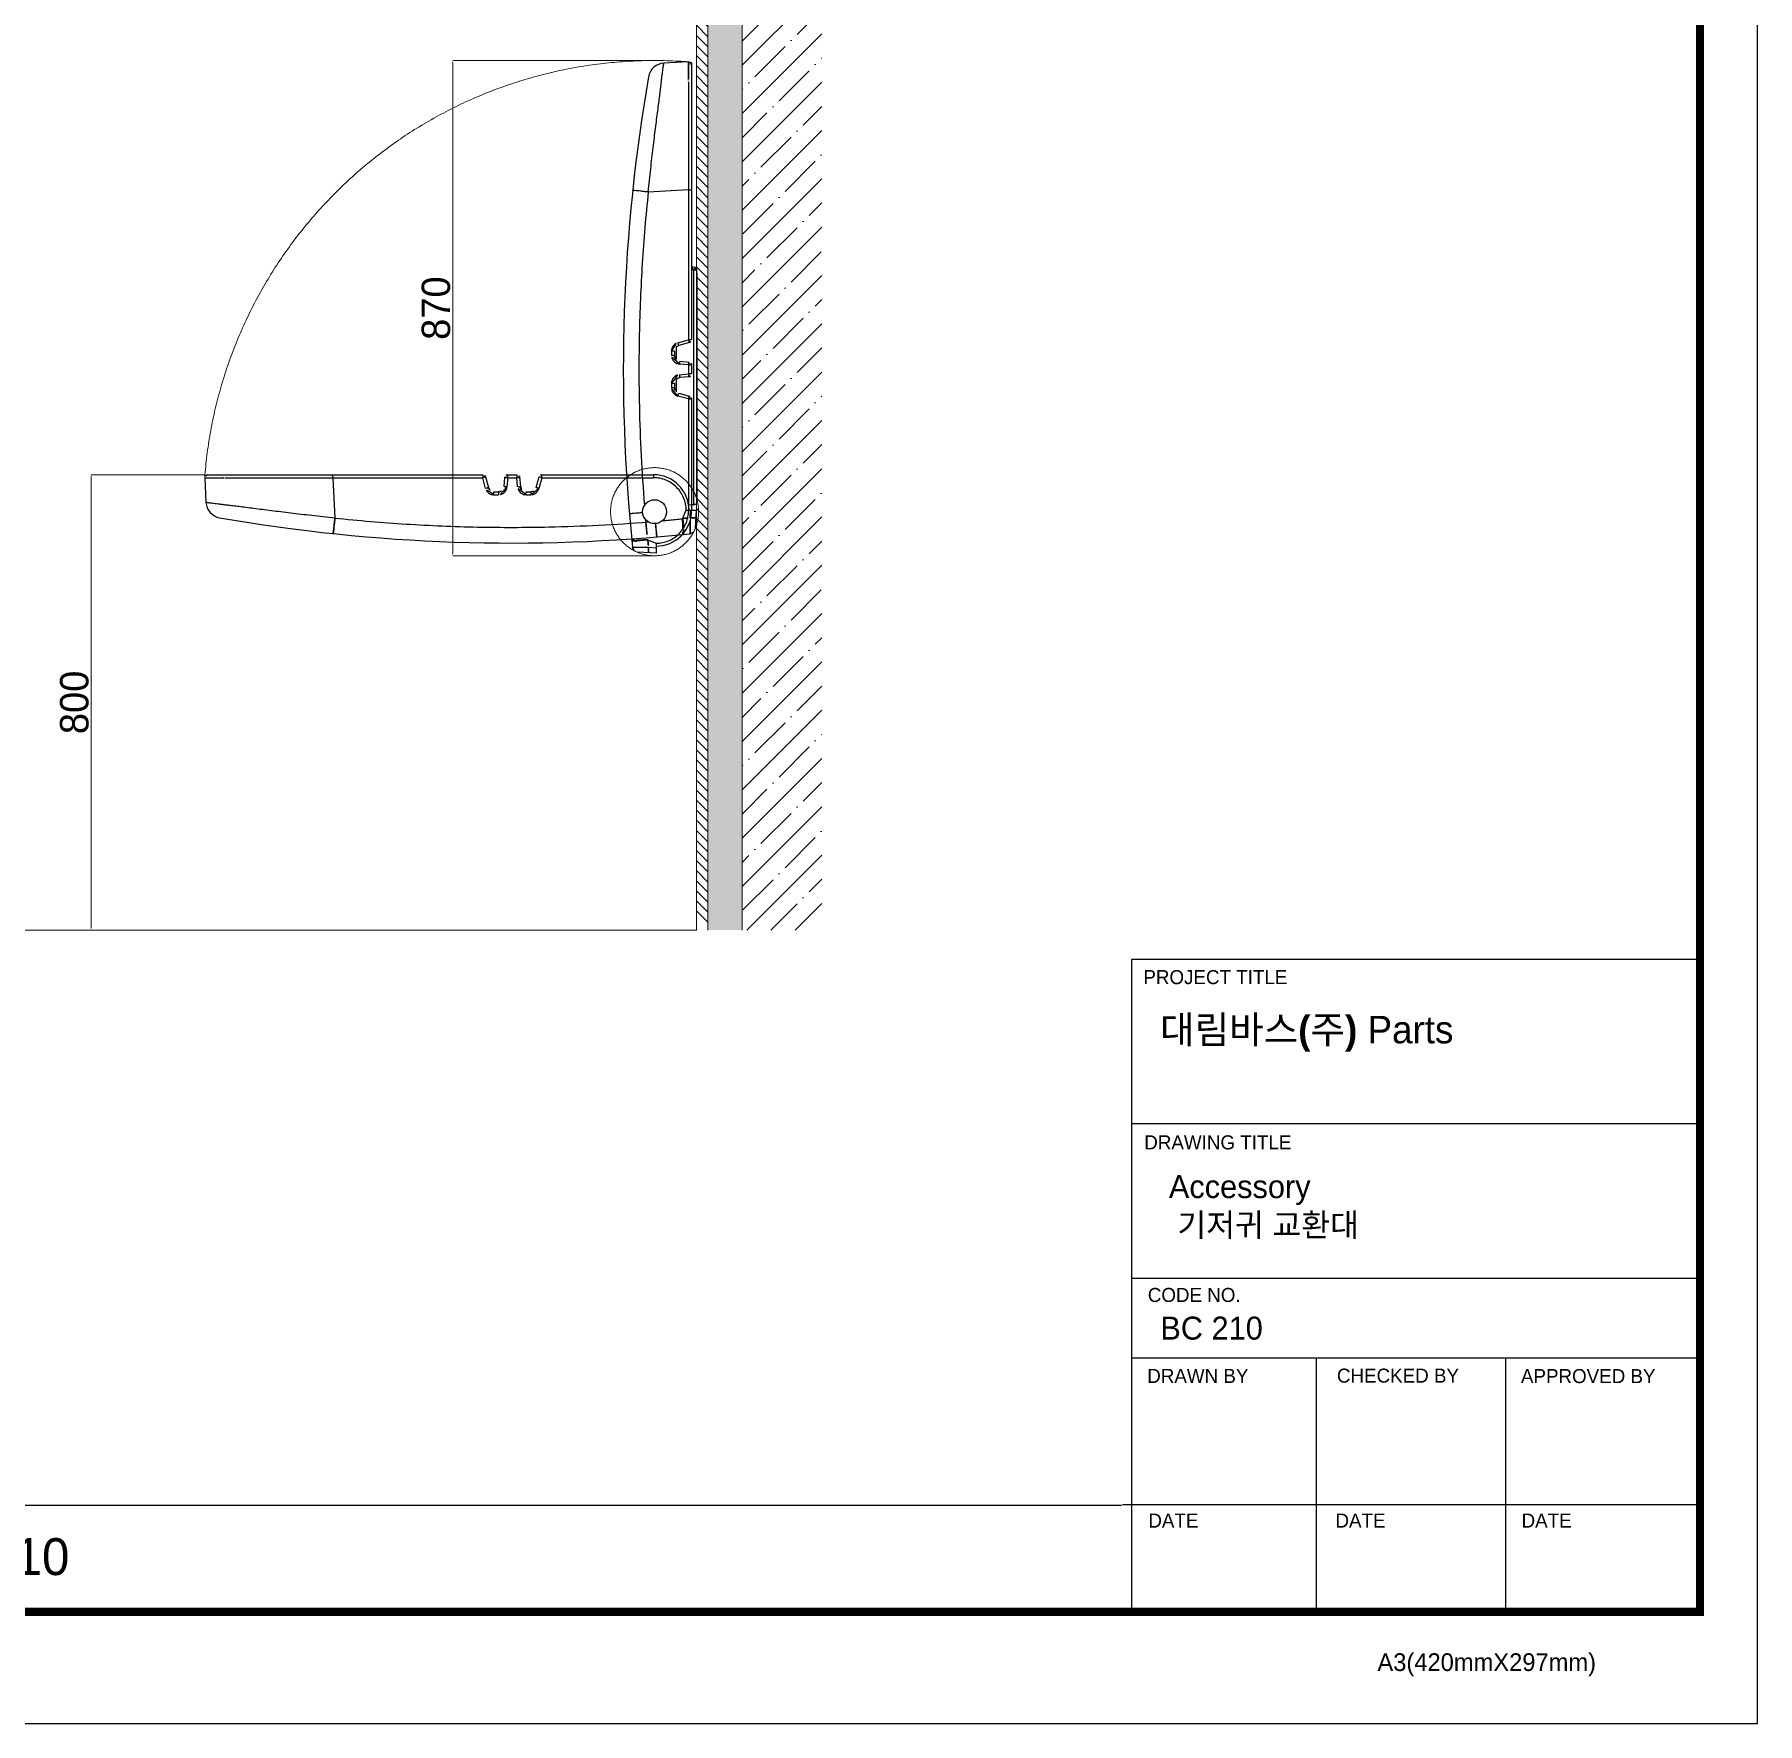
# Model space of a CAD drawing. Extents: x 16296660632 to 16296671741, y -37409619871 to -37409613952.
# Drawn here: x 16296668714 to 16296671741, y -37409618531 to -37409615564 of the extents above; entities that cross this region are included whole.
import ezdxf

# ---------------------------------------------------------------- set-up
doc = ezdxf.new("R2010")
doc.units = 0
doc.header["$LTSCALE"] = 10
doc.header["$MEASUREMENT"] = 0
doc.header["$PDMODE"] = 3
doc.header["$PDSIZE"] = -10
doc.linetypes.add('DASHED', pattern=[0.2, 0.1, -0.1])
doc.linetypes.add('PHANTOM', pattern=[25, 20, -1, 1, -1, 1, -1])
doc.layers.get('0').update_dxf_attribs({"linetype": 'CONTINUOUS'})
doc.layers.get('DEFPOINTS').update_dxf_attribs({"linetype": 'CONTINUOUS'})
doc.layers.add('BRACKET', color=7, linetype='CONTINUOUS')
doc.styles.add('Daelim Dimension', font='')
doc.styles.get('Daelim Dimension').set_extended_font_data('나눔고딕')
doc.dimstyles.new('DEFAULT', dxfattribs={"dimscale": 2, "dimtxt": 2, "dimasz": 2, "dimexe": 0, "dimexo": 2, "dimgap": 1, "dimtad": 1, "dimdec": 1, "dimzin": 9, "dimdsep": 46, "dimtxsty": 'Daelim Dimension', "dimcen": 0.5, "dimclrd": 252, "dimclre": 252, "dimclrt": 3, "dimadec": 1, "dimazin": 0, "dimtfac": 1, "dimtdec": 1, "dimtix": 1, "dimtmove": 0, "dimatfit": 3, "dimfxl": 1, "dimtolj": 1, "dimtzin": 1, "dimlwd": 9, "dimlwe": 9, "dimarcsym": 0})

# ---------------------------------------------------------------- blocks, each defined once
blk = doc.blocks.new('*D12')
at = {"color": 5, "lineweight": 9, "transparency": 16777216}
for p, q in [((16296669799.29673, -37409615609.608147), (16296669448.678011, -37409615609.608147)), ((16296669448.678011, -37409615613.608147), (16296669448.678011, -37409616475.499863)), ((16296669799.29673, -37409616479.499863), (16296669448.678011, -37409616479.499863))]:
    blk.add_line(p, q, dxfattribs=at)
at = {"color": 5, "transparency": 16777216}
for points in [[(16296669448.011339, -37409615613.608147), (16296669449.344669, -37409615613.608147), (16296669448.678011, -37409615609.608147)], [(16296669448.011339, -37409616475.499863), (16296669449.344669, -37409616475.499863), (16296669448.678011, -37409616479.499863)]]:
    blk.add_solid(points, dxfattribs=at)
at = {"layer": 'DEFPOINTS', "color": 0, "transparency": 16777216}
for p in [(16296669803.29673, -37409615609.608147), (16296669448.678011, -37409616479.499863), (16296669803.29673, -37409616479.499863)]:
    blk.add_point(p, dxfattribs=at)
at = {"color": 7, "lineweight": 0, "transparency": 16777216, "insert": (16296669419.46056, -37409616044.554008), "char_height": 50, "attachment_point": 5, "rotation": 90, "style": 'Daelim Dimension'}
blk.add_mtext('\\A1;870', dxfattribs=at)
blk = doc.blocks.new('*D15')
at = {"color": 5, "lineweight": 9, "transparency": 16777216}
for p, q in [((16296669014.02002, -37409616337.13269), (16296668813.431971, -37409616337.13269)), ((16296668813.431971, -37409616341.13269), (16296668813.431971, -37409617133.132713)), ((16296668809.431971, -37409617137.132713), (16296668813.431971, -37409617137.132713))]:
    blk.add_line(p, q, dxfattribs=at)
at = {"color": 5, "transparency": 16777216}
for points in [[(16296668812.765301, -37409616341.13269), (16296668814.098631, -37409616341.13269), (16296668813.431971, -37409616337.13269)], [(16296668812.765301, -37409617133.132713), (16296668814.098631, -37409617133.132713), (16296668813.431971, -37409617137.132713)]]:
    blk.add_solid(points, dxfattribs=at)
at = {"layer": 'DEFPOINTS', "color": 0, "transparency": 16777216}
for p in [(16296669018.02002, -37409616337.13269), (16296668813.431971, -37409617137.132713), (16296668813.431971, -37409617137.132713)]:
    blk.add_point(p, dxfattribs=at)
at = {"color": 7, "lineweight": 0, "transparency": 16777216, "insert": (16296668784.21452, -37409616737.132698), "char_height": 50, "attachment_point": 5, "rotation": 90, "style": 'Daelim Dimension'}
blk.add_mtext('\\A1;800', dxfattribs=at)

msp = doc.modelspace()

# ---------------------------------------------------------------- hatches: boundary and pattern name
at = {"layer": 'BRACKET', "lineweight": 15}
h = msp.add_hatch(dxfattribs=at)
h.set_pattern_fill('ANSI31', color=251, scale=100, angle=-90, style=0)
h.set_pattern_definition([(315, (16296671728.791, -37409585756.464), (8.838835, 8.838835), [])])
h.paths.add_polyline_path([(16296669897.083509, -37409616649.341362), (16296669897.083509, -37409615449.341362), (16296669877.083509, -37409615449.341362), (16296669877.083509, -37409616649.341362)])
h.paths.add_polyline_path([(16296669897.083509, -37409617137.132713), (16296669897.083509, -37409616649.341362), (16296669877.083509, -37409616649.341362), (16296669877.083509, -37409617137.132713)])
h.paths.add_polyline_path([(16296669897.083509, -37409615068.938713), (16296669877.083509, -37409615068.938713), (16296669877.083509, -37409615449.341362), (16296669897.083509, -37409615449.341362)])
h = msp.add_hatch(dxfattribs=at)
h.set_pattern_fill('DOTS', color=251, scale=100, angle=-135, style=0)
h.set_pattern_definition([(225, (16296701555.271, -37409619148.875), (2.2097087, -6.6291261), [0, -6.25])])
h.paths.add_polyline_path([(16296669957.083509, -37409615068.938713), (16296669897.083509, -37409615068.938713), (16296669897.083509, -37409617137.132713), (16296669957.083509, -37409617137.132713)])
h = msp.add_hatch(dxfattribs=at)
h.set_pattern_fill('ANSI35', color=251, scale=240, angle=-180, style=0)
h.set_pattern_definition([(225, (16296701555.27, -37409619148.875), (42.42641, -42.42641), []), (225, (16296701512.845, -37409619148.875), (42.42641, -42.42641), [75, -15, 0, -15])])
h.paths.add_polyline_path([(16296670097.083509, -37409615068.938713), (16296669957.083509, -37409615068.938713), (16296669957.083509, -37409617137.132713), (16296670097.083509, -37409617137.132713)])

# ---------------------------------------------------------------- linework, layer by layer
at = {"color": 7, "linetype": 'Continuous'}
for p, q in [((16296669863.035049, -37409615611.862846), (16296669819.71217, -37409615614.133301)), ((16296669868.29673, -37409615616.856003), (16296669868.29673, -37409616100.257591)), ((16296669871.82675, -37409615972.755592), (16296669868.29673, -37409615972.817207)), ((16296669877.083509, -37409615977.851593), (16296669877.083509, -37409615982.474983)), ((16296669877.10284, -37409615982.679428), (16296669877.102859, -37409615982.679527)), ((16296669877.200199, -37409615983.671242), (16296669877.200199, -37409616384.834763)), ((16296669864.59082, -37409616105.087219), (16296669845.70858, -37409616110.146713)), ((16296669838.29673, -37409616119.805969), (16296669838.29673, -37409616127.844727)), ((16296669847.425171, -37409616137.806679), (16296669863.73251, -37409616139.233383)), ((16296669863.73251, -37409616165.032021), (16296669847.425171, -37409616166.458717)), ((16296669868.29673, -37409616144.214363), (16296669868.29673, -37409616160.051048)), ((16296669838.29673, -37409616176.420677), (16296669838.29673, -37409616184.459427)), ((16296669845.708561, -37409616194.118698), (16296669864.59082, -37409616199.178177)), ((16296669868.29673, -37409616204.007812), (16296669868.29673, -37409616400.139076)), ((16296669013.026871, -37409616342.394386), (16296669015.297331, -37409616385.717262)), ((16296669018.02002, -37409616337.132713), (16296669501.421619, -37409616337.132713)), ((16296669506.251249, -37409616340.838608), (16296669511.31073, -37409616359.720848)), ((16296669538.970699, -37409616358.004257), (16296669540.397409, -37409616341.696922)), ((16296669545.37838, -37409616337.132713), (16296669561.215071, -37409616337.132713)), ((16296669566.196039, -37409616341.696922), (16296669567.622749, -37409616358.004257)), ((16296669595.282721, -37409616359.720879), (16296669600.342211, -37409616340.838608)), ((16296669605.171841, -37409616337.132713), (16296669801.30311, -37409616337.132713)), ((16296669520.969999, -37409616367.132713), (16296669529.008751, -37409616367.132713)), ((16296669577.5847, -37409616367.132713), (16296669585.623461, -37409616367.132713)), ((16296669858.714491, -37409616399.632713), (16296669876.30311, -37409616399.632713)), ((16296669871.107559, -37409616390.067223), (16296669863.1166, -37409616390.486008)), ((16296669872.463779, -37409616389.825912), (16296669868.29673, -37409616390.044296)), ((16296669876.30311, -37409616399.632713), (16296669874.62944, -37409616431.56813)), ((16296669805.79673, -37409616457.550461), (16296669805.79673, -37409616475.139076)), ((16296669805.79673, -37409616475.139076), (16296669773.8613, -37409616473.465424))]:
    msp.add_line(p, q, dxfattribs=at)
at = {"color": 9, "linetype": 'Continuous'}
for p, q in [((16296669863.035049, -37409615836.842484), (16296669792.16205, -37409615840.556381)), ((16296669863.035049, -37409615836.842484), (16296669863.035049, -37409616100.257591)), ((16296669863.035049, -37409615836.842484), (16296669868.29673, -37409615836.842484)), ((16296669869.33185, -37409615975.347198), (16296669868.29673, -37409615975.365257)), ((16296669871.82679, -37409615972.755592), (16296669871.82675, -37409615972.755592)), ((16296669871.83329, -37409615977.851593), (16296669871.83329, -37409616389.858963)), ((16296669877.083509, -37409615977.851593), (16296669871.83329, -37409615977.851593)), ((16296669877.054331, -37409615977.851593), (16296669877.054331, -37409615982.218002)), ((16296669844.15276, -37409616105.317093), (16296669863.035049, -37409616100.257591)), ((16296669868.29673, -37409616100.257591), (16296669863.035049, -37409616100.257591)), ((16296669833.035049, -37409616119.805969), (16296669833.035049, -37409616127.863907)), ((16296669833.035049, -37409616119.805969), (16296669838.29673, -37409616119.805969)), ((16296669838.29673, -37409616127.844727), (16296669833.035049, -37409616127.844727)), ((16296669841.23329, -37409616112.732536), (16296669841.23329, -37409616134.905602)), ((16296669841.23329, -37409616169.349281), (16296669841.23329, -37409616191.519669)), ((16296669863.035049, -37409616144.214363), (16296669846.72613, -37409616142.787514)), ((16296669846.72648, -37409616161.477859), (16296669863.035049, -37409616160.051048)), ((16296669863.035049, -37409616144.214363), (16296669863.035049, -37409616160.051048)), ((16296669863.035049, -37409616144.214363), (16296669868.29673, -37409616144.214363)), ((16296669868.29673, -37409616160.051048), (16296669863.035049, -37409616160.051048)), ((16296669833.035049, -37409616176.400398), (16296669833.035049, -37409616184.459427)), ((16296669833.035049, -37409616176.420677), (16296669838.29673, -37409616176.420677)), ((16296669838.29673, -37409616184.459427), (16296669833.035049, -37409616184.459427)), ((16296669863.035049, -37409616204.007812), (16296669844.15276, -37409616198.948318)), ((16296669863.035049, -37409616204.007812), (16296669863.035049, -37409616400.18161)), ((16296669863.035049, -37409616204.007812), (16296669868.29673, -37409616204.007812)), ((16296669238.00651, -37409616342.394386), (16296669238.00651, -37409616337.132713)), ((16296669238.00651, -37409616342.394386), (16296669501.421619, -37409616342.394386)), ((16296669238.00651, -37409616342.394386), (16296669241.720409, -37409616413.26738)), ((16296669501.421619, -37409616337.132713), (16296669501.421619, -37409616342.394386)), ((16296669506.48111, -37409616361.276657), (16296669501.421619, -37409616342.394386)), ((16296669545.37838, -37409616342.394386), (16296669543.95154, -37409616358.7033)), ((16296669545.37838, -37409616342.394386), (16296669545.37838, -37409616337.132713)), ((16296669545.37838, -37409616342.394386), (16296669561.215071, -37409616342.394386)), ((16296669561.215071, -37409616337.132713), (16296669561.215071, -37409616342.394386)), ((16296669562.64189, -37409616358.70295), (16296669561.215071, -37409616342.394386)), ((16296669605.171841, -37409616342.394386), (16296669600.112341, -37409616361.276657)), ((16296669605.171841, -37409616342.394386), (16296669605.171841, -37409616337.132713)), ((16296669605.171841, -37409616342.394386), (16296669801.34564, -37409616342.394386)), ((16296669801.30311, -37409616337.132713), (16296669801.30311, -37409616342.394386)), ((16296669520.969999, -37409616372.394386), (16296669520.969999, -37409616367.132713)), ((16296669520.969999, -37409616372.394386), (16296669529.027941, -37409616372.394386)), ((16296669529.008751, -37409616367.132713), (16296669529.008751, -37409616372.394386)), ((16296669577.564421, -37409616372.394386), (16296669585.623461, -37409616372.394386)), ((16296669577.5847, -37409616372.394386), (16296669577.5847, -37409616367.132713)), ((16296669585.623461, -37409616367.132713), (16296669585.623461, -37409616372.394386)), ((16296669852.46034, -37409616414.548477), (16296669858.761959, -37409616399.53212)), ((16296669858.777439, -37409616399.425903), (16296669858.761959, -37409616399.53212)), ((16296669868.29673, -37409616400.139076), (16296669863.035049, -37409616400.139076)), ((16296669865.823891, -37409616412.774437), (16296669866.512621, -37409616399.632713)), ((16296669790.880951, -37409616451.296318), (16296669805.89731, -37409616457.597939)), ((16296669792.654989, -37409616464.659866), (16296669805.79673, -37409616465.348587)), ((16296669806.003531, -37409616457.613419), (16296669805.89731, -37409616457.597939))]:
    msp.add_line(p, q, dxfattribs=at)
at = {"linetype": 'PHANTOM', "lineweight": 0, "ltscale": 20}
msp.add_line((16296669877.083509, -37409617137.132713), (16296666226.800501, -37409617137.132713), dxfattribs=at)
at = {"color": 5, "ltscale": 40}
for p, q in [((16296671639.487379, -37409617188.560547), (16296670640.673639, -37409617188.560547)), ((16296671639.487379, -37409617477.261383), (16296670640.673639, -37409617477.261383)), ((16296671639.487379, -37409617477.261383), (16296670640.673639, -37409617477.261383)), ((16296671639.487379, -37409617748.842377), (16296670640.673639, -37409617748.842377)), ((16296671639.487379, -37409617748.842377), (16296670640.673639, -37409617748.842377)), ((16296671639.487379, -37409617888.912643), (16296670640.673639, -37409617888.912643)), ((16296671639.487379, -37409617888.912643), (16296670640.673639, -37409617888.912643)), ((16296670965.097031, -37409617888.912643), (16296670965.097031, -37409618334.803711)), ((16296671298.04944, -37409617888.912643), (16296671298.04944, -37409618334.803711)), ((16296671639.487379, -37409618146.486816), (16296670624.88599, -37409618146.486816)), ((16296671639.487379, -37409618146.486816), (16296670648.4554, -37409618146.486816)), ((16296671639.487379, -37409618334.803711), (16296670783.501369, -37409618334.803711))]:
    msp.add_line(p, q, dxfattribs=at)
at = {"color": 5, "ltscale": 0.5}
msp.add_line((16296670640.673639, -37409617188.560547), (16296670640.673639, -37409618340.845367), dxfattribs=at)
at = {"color": 5}
msp.add_line((16296665591.48624, -37409618147.201172), (16296670623.68416, -37409618147.201172), dxfattribs=at)
at = {"ltscale": 0.5}
msp.add_lwpolyline([(16296665490.99161, -37409618530.883301), (16296671740.59161, -37409618530.883301), (16296671740.59161, -37409613951.683296), (16296665490.99161, -37409613951.683296)], close=True, dxfattribs=at)
at = {"color": 5, "linetype": 'ByBlock', "lineweight": 200, "const_width": 14.4}
msp.add_lwpolyline([(16296665591.48624, -37409618334.805946), (16296671639.48624, -37409618334.805946), (16296671639.48624, -37409614058.005951), (16296665591.48624, -37409614058.005951)], close=True, dxfattribs=at)
at = {"linetype": 'DASHED', "lineweight": 0, "ltscale": 20}
msp.add_circle((16296669803.29673, -37409616402.132713), 77.367162, dxfattribs=at)
at = {"color": 7, "linetype": 'Continuous'}
msp.add_circle((16296669803.29673, -37409616402.132713), 21, dxfattribs=at)
msp.add_circle((16296669803.29673, -37409616402.132713), 21, dxfattribs=at)
at = {"linetype": 'DASHED', "lineweight": 0, "ltscale": 20}
msp.add_arc((16296669803.29673, -37409616402.132713), 792.524546, 85.584422438, 175.677031093, dxfattribs=at)
at = {"color": 7, "linetype": 'Continuous'}
for centre, radius, start, end in [((16296669821.22991, -37409615643.093559), 29, 92.999996051, 170.13464245), ((16296669863.29673, -37409615616.856003), 5, 0, 92.999996051), ((16296672748.29673, -37409616152.132713), 3000, 170.13464245, 185.980325217), ((16296669872.100201, -37409615983.671242), 5.1, 0, 11.212609044), ((16296669863.29673, -37409616100.257591), 5, 285.000010363, 0), ((16296669848.29673, -37409616119.805969), 10, 104.999693685, 180), ((16296669848.29673, -37409616127.844727), 10, 179.999562868, 264.999959616), ((16296669848.29673, -37409616176.420677), 10, 95.000040384, 180), ((16296669863.29673, -37409616144.214363), 5, 0, 84.999959616), ((16296669863.29673, -37409616160.051048), 5, 275.000040384, 0), ((16296669848.29673, -37409616184.459427), 10, 180, 255.000095196), ((16296669863.29673, -37409616204.007812), 5, 0, 74.999989637), ((16296669018.02002, -37409616342.132713), 5, 90, 183.000099465), ((16296669501.421619, -37409616342.132713), 5, 15.000038648, 90), ((16296669545.37838, -37409616342.132713), 5, 90, 174.999860273), ((16296669561.215071, -37409616342.132713), 5, 5.000139727, 90), ((16296669605.171841, -37409616342.132713), 5, 90, 164.999961352), ((16296669801.30311, -37409616399.632713), 62.5, 0, 90), ((16296669520.969999, -37409616357.132713), 10, 194.999588126, 270), ((16296669529.00876, -37409616357.132713), 10, 269.999453585, 354.999860273), ((16296669577.5847, -37409616357.132713), 10, 185.000139727, 269.999890717), ((16296669585.623461, -37409616357.132713), 10, 270, 344.999989637), ((16296669044.25758, -37409616384.199516), 29, 183.000099465, 260.134553507), ((16296669805.79673, -37409616400.139076), 62.5, 270, 0), ((16296669870.85112, -37409616385.173927), 4.9, 272.999996051, 0), ((16296669872.202209, -37409616384.834763), 4.998, 272.999996051, 0), ((16296669553.29673, -37409613457.132713), 3000, 260.134553507, 275.980313831), ((16296669864.838961, -37409616431.055031), 9.803922, 275.980313831, 356.999900535), ((16296669773.262951, -37409616450.920326), 10, 185.735125019, 187.039349399), ((16296669774.374399, -37409616463.674927), 9.803922, 185.980325217, 267.000003949), ((16296669852.08436, -37409616432.166473), 10, 275.735125019, 277.03913248)]:
    msp.add_arc(centre, radius, start, end, dxfattribs=at)
at = {"color": 9, "linetype": 'Continuous'}
for points, start_tangent, end_tangent in [([(16296669792.16201, -37409615840.556793), (16296669794.293119, -37409615819.867722), (16296669796.444559, -37409615800.046638), (16296669798.60148, -37409615781.048424), (16296669800.745399, -37409615762.867363), (16296669802.858, -37409615745.497833), (16296669804.919821, -37409615728.943657), (16296669806.914391, -37409615713.185623), (16296669808.825451, -37409615698.209389), (16296669810.628189, -37409615684.061836), (16296669812.196011, -37409615671.644073), (16296669813.493839, -37409615661.188026), (16296669814.579559, -37409615652.296013), (16296669815.49061, -37409615644.706833), (16296669816.266159, -37409615638.20166), (16296669816.936069, -37409615632.63179), (16296669817.51841, -37409615627.887169), (16296669818.034611, -37409615623.875961), (16296669818.496901, -37409615620.532547), (16296669818.902969, -37409615617.854973), (16296669819.251631, -37409615615.851967), (16296669819.52944, -37409615614.580879), (16296669819.712139, -37409615614.13295)], (0.0996242856, 0.9950251262), (0.9993585621, 0.0358115126)), ([(16296669863.035049, -37409615611.862823), (16296669863.01322, -37409615612.311462), (16296669862.99296, -37409615613.580917), (16296669862.97481, -37409615615.583214), (16296669862.959249, -37409615618.262909), (16296669862.946501, -37409615621.616447), (16296669862.93688, -37409615625.667671), (16296669862.93055, -37409615630.468948), (16296669862.927469, -37409615636.106163), (16296669862.927629, -37409615642.676758), (16296669862.928379, -37409615645.10173)], (-0.998802285, -0.0489284731), (0.0003593708, -0.9999999354)), ([(16296669862.928379, -37409615645.10173), (16296669862.92942, -37409615647.647858)], (0.0003593708, -0.9999999354), (0.000451967, -0.9999998979)), ([(16296669862.92942, -37409615647.647858), (16296669862.93075, -37409615650.337669), (16296669862.93652, -37409615659.29509), (16296669862.94463, -37409615669.828484), (16296669862.95451, -37409615682.098), (16296669862.965269, -37409615695.859467), (16296669862.976061, -37409615710.716263), (16296669862.986309, -37409615726.278412), (16296669862.99592, -37409615742.592247), (16296669863.00493, -37409615759.746773), (16296669863.013269, -37409615777.639221), (16296669863.021, -37409615796.331223), (16296669863.02824, -37409615816.00013), (16296669863.035049, -37409615836.842484)], (0.000451967, -0.9999998979), (0.0003080036, -0.9999999526)), ([(16296669792.16201, -37409615840.556793), (16296669785.00951, -37409615839.795357), (16296669778.60998, -37409615839.104317), (16296669773.02565, -37409615838.490646), (16296669768.628401, -37409615837.994507), (16296669765.817671, -37409615837.660088), (16296669764.839741, -37409615837.515533)], (-0.9944556052, 0.1051572595), (0.069175697, 0.9976044922)), ([(16296669792.16205, -37409615840.556381), (16296669781.63518, -37409615965.683189), (16296669776.40522, -37409616091.140602), (16296669776.48107, -37409616216.706932)], (-0.1048735852, -0.994485561), (0.0217351687, -0.9997637633)), ([(16296669869.33148, -37409615975.347214), (16296669869.32543, -37409615974.850082), (16296669869.324739, -37409615974.372047), (16296669869.329439, -37409615973.931442), (16296669869.33934, -37409615973.545181), (16296669869.354071, -37409615973.228088), (16296669869.37307, -37409615972.992332), (16296669869.395599, -37409615972.846977), (16296669869.420799, -37409615972.797577)], (-0.0173117079, 0.9998501412), (0.9998476952, 0.0174524064)), ([(16296669871.83342, -37409615977.851593), (16296669871.58675, -37409615976.940193), (16296669871.331779, -37409615976.514961), (16296669871.008739, -37409615976.131844), (16296669870.63241, -37409615975.807167), (16296669870.217581, -37409615975.557266), (16296669869.33185, -37409615975.347153)], (-0.0451888469, 0.9989784623), (-0.9998501656, -0.0173102969)), ([(16296669871.82675, -37409615972.755592), (16296669871.93475, -37409615972.755013)], (0.9998482268, 0.0174219211), (0.9999781659, -0.0066081634)), ([(16296669871.83329, -37409615977.851593), (16296669873.158779, -37409615977.650459), (16296669874.31217, -37409615977.124046), (16296669875.133261, -37409615976.343407), (16296669875.506941, -37409615975.416763), (16296669875.38056, -37409615974.473808), (16296669874.77504, -37409615973.648804)], (0.9989975351, 0.0447652189), (-0.7463090107, 0.6655996248)), ([(16296669871.93475, -37409615972.755013), (16296669872.26453, -37409615972.769203), (16296669872.517879, -37409615972.796303)], (0.9999781659, -0.0066081634), (0.991103861, -0.1330907085)), ([(16296669872.517879, -37409615972.796303), (16296669872.628851, -37409615972.812508)], (0.991103861, -0.1330907084), (0.9877687198, -0.1559261243)), ([(16296669872.628851, -37409615972.812508), (16296669872.74066, -37409615972.831467), (16296669873.02854, -37409615972.892288)], (0.9877687197, -0.1559261246), (0.9721691605, -0.2342800106)), ([(16296669873.02854, -37409615972.892288), (16296669873.225241, -37409615972.943657), (16296669873.667139, -37409615973.088127), (16296669874.067699, -37409615973.255638), (16296669874.435499, -37409615973.44323), (16296669874.77582, -37409615973.649223)], (0.9721691605, -0.2342800107), (0.8366318024, -0.5477656681)), ([(16296669874.77504, -37409615973.648804), (16296669875.88014, -37409615974.626587), (16296669876.57975, -37409615975.721642), (16296669876.947201, -37409615976.820282), (16296669877.054331, -37409615977.851593)], (0.8384890572, -0.5449184351), (0, -1)), ([(16296669877.08292, -37409615982.4758), (16296669877.07732, -37409615982.421013), (16296669877.067591, -37409615982.331161), (16296669877.054331, -37409615982.218002)], (-0.9935399523, -0.1134828761), (-0.1212956963, 0.9926164184)), ([(16296669833.035049, -37409616119.805969), (16296669833.61376, -37409616115.681297), (16296669835.120319, -37409616112.177261), (16296669837.37199, -37409616109.256577), (16296669840.356461, -37409616106.920677), (16296669844.15276, -37409616105.317093)], (-0.0005051602, 0.9999998724), (0.9659173452, 0.2588506951)), ([(16296669845.70854, -37409616110.146713), (16296669845.51786, -37409616109.807259), (16296669845.166439, -37409616108.80806), (16296669844.68659, -37409616107.23436), (16296669844.152769, -37409616105.317093)], (-0.9659258263, -0.2588190451), (-0.2581574328, 0.966102862)), ([(16296669863.035049, -37409616100.257591), (16296669863.56638, -37409616102.166298), (16296669864.039181, -37409616103.719063), (16296669864.39892, -37409616104.744743), (16296669864.59082, -37409616105.087219)], (0.2581574328, -0.966102862), (0.9659258263, 0.2588190451)), ([(16296669846.72613, -37409616142.787514), (16296669842.40637, -37409616141.749321), (16296669838.593969, -37409616139.50045), (16296669835.606371, -37409616136.240517), (16296669833.695431, -37409616132.244537), (16296669833.035049, -37409616127.863907)], (-0.9955512165, 0.0942219476), (-0.0076772601, 0.9999705294)), ([(16296669846.727711, -37409616142.787651), (16296669846.911831, -37409616140.900848), (16296669847.10519, -37409616139.311996), (16296669847.287359, -37409616138.201797), (16296669847.425171, -37409616137.806679)], (0.0869188246, 0.9962153974), (0.996192692, -0.0871786691)), ([(16296669833.035049, -37409616176.400398), (16296669833.69558, -37409616172.020447), (16296669835.606859, -37409616168.024391), (16296669838.594641, -37409616164.764664), (16296669842.406879, -37409616162.516037), (16296669846.72648, -37409616161.477859)], (0.0076878336, 0.9999704482), (0.9955484953, 0.0942506949)), ([(16296669847.425171, -37409616166.458717), (16296669847.294201, -37409616166.095589), (16296669847.120331, -37409616165.061493), (16296669846.9205, -37409616163.443909), (16296669846.727711, -37409616161.477753)], (-0.9961926114, -0.0871795904), (-0.0869188246, 0.9962153974)), ([(16296669863.035049, -37409616160.051048), (16296669863.221279, -37409616161.957199), (16296669863.418989, -37409616163.573174), (16296669863.598101, -37409616164.652924), (16296669863.73251, -37409616165.032021)], (0.0869188246, -0.9962153974), (0.9961926011, 0.0871797078)), ([(16296669863.46146, -37409616140.398521), (16296669863.317699, -37409616141.470787), (16296669863.17219, -37409616142.77121), (16296669863.035049, -37409616144.214363)], (-0.1482089615, -0.9889560676), (-0.0869188246, -0.9962153974)), ([(16296669863.73251, -37409616139.233383), (16296669863.660339, -37409616139.364113), (16296669863.568319, -37409616139.759689), (16296669863.46146, -37409616140.398521)], (-0.9961930578, 0.0871744891), (-0.1482089615, -0.9889560676)), ([(16296669844.15276, -37409616198.948318), (16296669842.11253, -37409616198.240593), (16296669840.173401, -37409616197.234169), (16296669838.389721, -37409616195.94651), (16296669836.81703, -37409616194.417107), (16296669835.496189, -37409616192.691353), (16296669834.432489, -37409616190.781197), (16296669833.65188, -37409616188.716522), (16296669833.186411, -37409616186.585281), (16296669833.035049, -37409616184.459427)], (-0.9659217093, 0.2588344094), (0.0004925327, 0.9999998787)), ([(16296669844.15276, -37409616198.948318), (16296669844.66396, -37409616197.109039), (16296669845.13224, -37409616195.563492), (16296669845.50539, -37409616194.489281), (16296669845.70854, -37409616194.11869)], (0.2581574328, 0.966102862), (0.965926354, -0.2588170755)), ([(16296669864.59082, -37409616199.178177), (16296669864.39888, -37409616199.520782), (16296669864.039129, -37409616200.546494), (16296669863.56637, -37409616202.099152), (16296669863.035049, -37409616204.007812)], (-0.965926354, 0.2588170755), (-0.2581574328, -0.966102862)), ([(16296669776.48107, -37409616216.706932), (16296669779.661631, -37409616303.968071), (16296669785.40786, -37409616391.133217)], (0.0217305575, -0.9997638636), (0.0804238808, -0.9967607533)), ([(16296669013.02684, -37409616342.394386), (16296669013.475491, -37409616342.416206), (16296669014.744949, -37409616342.43647), (16296669016.747231, -37409616342.45462), (16296669019.426929, -37409616342.470177), (16296669022.78047, -37409616342.482933), (16296669026.831699, -37409616342.492554), (16296669031.632971, -37409616342.498878), (16296669037.270189, -37409616342.501961), (16296669043.84079, -37409616342.501801), (16296669046.265751, -37409616342.501053)], (0.0489284731, -0.998802285), (0.9999999354, 0.0003593708)), ([(16296669046.265751, -37409616342.501053), (16296669048.81189, -37409616342.500023)], (0.9999999354, 0.0003593708), (0.9999998979, 0.000451967)), ([(16296669048.81189, -37409616342.500023), (16296669051.501699, -37409616342.49868), (16296669060.45912, -37409616342.492912), (16296669070.9925, -37409616342.484802), (16296669083.26203, -37409616342.474922), (16296669097.023491, -37409616342.464157), (16296669111.88028, -37409616342.453369), (16296669127.44244, -37409616342.443123), (16296669143.756269, -37409616342.43351), (16296669160.910801, -37409616342.424507), (16296669178.803249, -37409616342.416168), (16296669197.495251, -37409616342.408417), (16296669217.16415, -37409616342.401192), (16296669238.00651, -37409616342.394386)], (0.9999998979, 0.000451967), (0.9999999526, 0.0003080036)), ([(16296669501.421619, -37409616342.394386), (16296669503.33032, -37409616341.863037), (16296669504.88308, -37409616341.390251), (16296669505.90876, -37409616341.03051), (16296669506.251249, -37409616340.838608)], (0.966102862, 0.2581574328), (-0.2588190451, 0.9659258263)), ([(16296669540.397409, -37409616341.696922), (16296669540.528139, -37409616341.769089), (16296669540.923719, -37409616341.861107), (16296669541.56255, -37409616341.967972)], (-0.0871744891, -0.9961930578), (0.9889560676, -0.1482089615)), ([(16296669541.56255, -37409616341.967972), (16296669542.634809, -37409616342.111732), (16296669543.93523, -37409616342.257248), (16296669545.37838, -37409616342.394386)], (0.9889560676, -0.1482089615), (0.9962153974, -0.0869188246)), ([(16296669561.215071, -37409616342.394386), (16296669563.121229, -37409616342.208153), (16296669564.73719, -37409616342.010437), (16296669565.81694, -37409616341.831337), (16296669566.196039, -37409616341.696922)], (0.9962153974, 0.0869188246), (-0.0871797078, 0.9961926011)), ([(16296669600.342211, -37409616340.838608), (16296669600.684811, -37409616341.030563), (16296669601.71051, -37409616341.390297), (16296669603.26317, -37409616341.86306), (16296669605.171841, -37409616342.394386)], (-0.2588170755, -0.965926354), (0.966102862, -0.2581574328)), ([(16296669858.777439, -37409616399.425903), (16296669857.61606, -37409616388.260719), (16296669854.290609, -37409616377.555), (16296669848.953939, -37409616367.707764), (16296669841.81036, -37409616359.085114), (16296669833.128639, -37409616352.008812), (16296669823.2328, -37409616346.745071), (16296669812.49081, -37409616343.495422), (16296669801.34564, -37409616342.394386)], (-0.0069641375, 0.9999757501), (-0.9999972237, 0.0023563739)), ([(16296669520.969999, -37409616372.394386), (16296669516.845329, -37409616371.815666), (16296669513.34129, -37409616370.309113), (16296669510.420601, -37409616368.057442), (16296669508.084709, -37409616365.072968), (16296669506.48111, -37409616361.276657)], (-0.9999998724, -0.0005051602), (-0.2588506951, 0.9659173452)), ([(16296669511.31074, -37409616359.720886), (16296669510.971279, -37409616359.911568), (16296669509.97209, -37409616360.262993), (16296669508.39839, -37409616360.742844), (16296669506.48111, -37409616361.276657)], (0.2588190451, -0.9659258263), (-0.966102862, -0.2581574328)), ([(16296669543.95154, -37409616358.7033), (16296669542.913349, -37409616363.023064), (16296669540.664471, -37409616366.835457), (16296669537.404539, -37409616369.823067), (16296669533.408569, -37409616371.734001), (16296669529.027941, -37409616372.394386)], (-0.0942219476, -0.9955512165), (-0.9999705294, -0.0076772601)), ([(16296669543.951679, -37409616358.701721), (16296669542.064871, -37409616358.517593), (16296669540.47603, -37409616358.324226), (16296669539.36582, -37409616358.142067), (16296669538.970699, -37409616358.004257)], (-0.9962153974, 0.0869188246), (0.0871786691, 0.996192692)), ([(16296669577.564421, -37409616372.394386), (16296669573.184469, -37409616371.733856), (16296669569.188419, -37409616369.822571), (16296669565.92868, -37409616366.834793), (16296669563.680071, -37409616363.022552), (16296669562.64189, -37409616358.70295)], (-0.9999704482, 0.0076878336), (-0.0942506949, 0.9955484953)), ([(16296669567.622749, -37409616358.004257), (16296669567.259609, -37409616358.135231), (16296669566.22551, -37409616358.309097), (16296669564.607929, -37409616358.508926), (16296669562.641781, -37409616358.701721)], (0.0871795904, -0.9961926114), (-0.9962153974, -0.0869188246)), ([(16296669600.112341, -37409616361.276657), (16296669599.40461, -37409616363.316902), (16296669598.398199, -37409616365.256027), (16296669597.11054, -37409616367.039711), (16296669595.581129, -37409616368.612396), (16296669593.85537, -37409616369.933243), (16296669591.94523, -37409616370.996941), (16296669589.880541, -37409616371.77755), (16296669587.74931, -37409616372.243019), (16296669585.623461, -37409616372.394386)], (-0.2588344094, -0.9659217093), (-0.9999998787, 0.0004925327)), ([(16296669600.112341, -37409616361.276657), (16296669598.273069, -37409616360.765472), (16296669596.72752, -37409616360.297188), (16296669595.653311, -37409616359.924042), (16296669595.282721, -37409616359.720886)], (-0.966102862, 0.2581574328), (0.2588170755, 0.965926354)), ([(16296669241.72081, -37409616413.267418), (16296669221.03175, -37409616411.136307), (16296669201.210661, -37409616408.984879), (16296669182.21244, -37409616406.82795), (16296669164.03138, -37409616404.684029), (16296669146.66186, -37409616402.571426), (16296669130.107691, -37409616400.509613), (16296669114.34964, -37409616398.515038), (16296669099.373409, -37409616396.603981), (16296669085.225861, -37409616394.801239), (16296669072.8081, -37409616393.233421), (16296669062.352051, -37409616391.935593), (16296669053.46003, -37409616390.849869), (16296669045.87085, -37409616389.93882), (16296669039.365681, -37409616389.163277), (16296669033.795811, -37409616388.493347), (16296669029.051189, -37409616387.911034), (16296669025.03998, -37409616387.394821), (16296669021.696569, -37409616386.932533), (16296669019.01899, -37409616386.526466), (16296669017.016001, -37409616386.177803), (16296669015.744909, -37409616385.899986), (16296669015.29698, -37409616385.717293)], (-0.9950251262, 0.0996242856), (-0.0358115126, 0.9993585621)), ([(16296669806.003531, -37409616457.613419), (16296669817.168711, -37409616456.452026), (16296669827.87443, -37409616453.126587), (16296669837.72168, -37409616447.789917), (16296669846.34433, -37409616440.646332), (16296669853.42062, -37409616431.964607), (16296669858.684361, -37409616422.068771), (16296669861.93401, -37409616411.32679), (16296669863.035049, -37409616400.18161)], (0.9999757501, 0.0069641375), (0.0023563739, 0.9999972237)), ([(16296669241.72081, -37409616413.267418), (16296669240.959379, -37409616420.419907), (16296669240.268339, -37409616426.81945), (16296669239.65468, -37409616432.403778), (16296669239.158529, -37409616436.801033), (16296669238.82411, -37409616439.611763), (16296669238.67955, -37409616440.589691)], (-0.1051572595, -0.9944556052), (-0.9976044922, 0.069175697)), ([(16296669241.720409, -37409616413.26738), (16296669366.84721, -37409616423.79425), (16296669492.30463, -37409616429.024223), (16296669617.87096, -37409616428.948357)], (0.994485561, -0.1048735852), (0.9997637633, 0.0217351687)), ([(16296669617.87096, -37409616428.948357), (16296669705.132099, -37409616425.767799), (16296669792.297251, -37409616420.021568)], (0.9997638636, 0.0217305575), (0.9967607533, 0.0804238808)), ([(16296669787.519369, -37409616415.99176), (16296669788.59211, -37409616427.764343), (16296669789.71265, -37409616439.532654), (16296669790.880951, -37409616451.296318)], (0.0888086402, -0.9960487064), (0.1006913488, -0.9949177113)), ([(16296669817.15579, -37409616417.910057), (16296669828.92836, -37409616416.837318), (16296669840.696671, -37409616415.716782), (16296669852.46034, -37409616414.548477)], (0.9960487064, 0.0888086402), (0.9949177113, 0.1006913488)), ([(16296669853.05188, -37409616434.275238), (16296669852.97883, -37409616431.784843), (16296669852.80102, -37409616428.996651), (16296669852.57575, -37409616425.960541), (16296669852.370449, -37409616422.79203), (16296669852.25663, -37409616419.747353), (16296669852.27702, -37409616416.999741), (16296669852.460461, -37409616414.549927)], (-0.008462436, 0.9999641929), (0.1152179744, 0.9933402329)), ([(16296669852.460011, -37409616414.549782), (16296669852.574579, -37409616414.640427), (16296669852.688419, -37409616414.737267), (16296669852.804171, -37409616414.839493)], (0.7682496385, -0.6401503675), (0.7555272451, -0.6551172277)), ([(16296669852.63147, -37409616414.14035), (16296669857.03006, -37409616413.691544), (16296669861.42732, -37409616413.236259), (16296669865.823891, -37409616412.774437)], (0.9949101153, 0.1007663761), (0.994450327, 0.1052071629)), ([(16296669852.631861, -37409616414.140167), (16296669852.68852, -37409616414.37352), (16296669852.74588, -37409616414.606651), (16296669852.804171, -37409616414.839493)], (0.234414548, -0.9721367289), (0.2447398819, -0.9695887738)), ([(16296669853.083611, -37409616442.116386), (16296669853.07128, -37409616441.210457), (16296669853.05954, -37409616438.541328), (16296669853.05188, -37409616434.275238)], (-0.0174910277, 0.9998470203), (0.0005420782, 0.9999998531)), ([(16296669853.051849, -37409616434.275017), (16296669853.64006, -37409616434.246849), (16296669854.22213, -37409616434.193497), (16296669854.79759, -37409616434.115143)], (0.9996566526, 0.0262026142), (0.9876188668, 0.1568724769)), ([(16296669865.86068, -37409616440.805367), (16296669865.860451, -37409616440.803421), (16296669865.859819, -37409616440.796982), (16296669865.85919, -37409616440.786232), (16296669865.85857, -37409616440.771187), (16296669865.85734, -37409616440.728271), (16296669865.856131, -37409616440.668388), (16296669865.85494, -37409616440.591682), (16296669865.853769, -37409616440.498291), (16296669865.852619, -37409616440.388367), (16296669865.8515, -37409616440.262062), (16296669865.84931, -37409616439.960709), (16296669865.84721, -37409616439.594742), (16296669865.84519, -37409616439.164543), (16296669865.843269, -37409616438.670479), (16296669865.841431, -37409616438.113098), (16296669865.839689, -37409616437.493683), (16296669865.838039, -37409616436.814201), (16296669865.836491, -37409616436.078796), (16296669865.833691, -37409616434.45224), (16296669865.83127, -37409616432.617844), (16296669865.82922, -37409616430.580353), (16296669865.827539, -37409616428.374977), (16296669865.826229, -37409616426.033623), (16296669865.82526, -37409616423.553947), (16296669865.82432, -37409616418.284721), (16296669865.82464, -37409616412.774437)], (-0.6384164154, 0.7696911592), (0.0001661432, 0.9999999862)), ([(16296669875.61438, -37409616412.774437), (16296669875.595579, -37409616412.804359), (16296669875.544849, -37409616412.830933), (16296669875.362169, -37409616412.875572), (16296669875.090309, -37409616412.911263), (16296669874.74332, -37409616412.939079), (16296669874.330231, -37409616412.959969), (16296669873.856529, -37409616412.974503), (16296669873.32625, -37409616412.983124), (16296669872.741199, -37409616412.985977), (16296669871.40836, -37409616412.974648), (16296669869.84713, -37409616412.939377), (16296669868.01833, -37409616412.876083), (16296669866.97732, -37409616412.831146), (16296669865.823891, -37409616412.774437)], (-0.0507578328, -0.9987109904), (-0.9986370167, 0.0521929964)), ([(16296669763.31304, -37409616451.919594), (16296669764.218981, -37409616451.907257), (16296669766.8881, -37409616451.895523), (16296669771.1542, -37409616451.887848)], (0.9998470203, 0.0174910277), (0.9999998531, -0.0005420782)), ([(16296669764.62406, -37409616464.696663), (16296669764.626011, -37409616464.696426), (16296669764.63245, -37409616464.695793), (16296669764.6432, -37409616464.695168), (16296669764.658251, -37409616464.694542), (16296669764.70116, -37409616464.693314), (16296669764.76104, -37409616464.692101), (16296669764.837749, -37409616464.69091), (16296669764.931141, -37409616464.689743), (16296669765.041059, -37409616464.688599), (16296669765.16737, -37409616464.687469), (16296669765.468719, -37409616464.68528), (16296669765.83469, -37409616464.683182), (16296669766.264891, -37409616464.681168), (16296669766.758961, -37409616464.679237), (16296669767.31633, -37409616464.677406), (16296669767.935749, -37409616464.675667), (16296669768.615231, -37409616464.674011), (16296669769.35063, -37409616464.672462), (16296669770.97719, -37409616464.669662), (16296669772.8116, -37409616464.667236), (16296669774.849079, -37409616464.665192), (16296669777.054449, -37409616464.663513), (16296669779.395809, -37409616464.662209), (16296669781.87549, -37409616464.66124), (16296669787.144711, -37409616464.660294), (16296669792.654989, -37409616464.660606)], (0.7696911592, 0.6384164154), (0.9999999862, -0.0001661432)), ([(16296669771.1542, -37409616451.887848), (16296669773.6446, -37409616451.814796), (16296669776.432779, -37409616451.636993), (16296669779.468889, -37409616451.41172), (16296669782.6374, -37409616451.206429), (16296669785.682079, -37409616451.092613), (16296669788.429689, -37409616451.112991), (16296669790.87949, -37409616451.29644)], (0.9999641929, 0.008462436), (0.9933402329, -0.1152179744)), ([(16296669771.154409, -37409616451.887817), (16296669771.182581, -37409616452.476044), (16296669771.235929, -37409616453.058113), (16296669771.314289, -37409616453.63356)], (0.0262026142, -0.9996566526), (0.1568724769, -0.9876188668)), ([(16296669790.87965, -37409616451.29599), (16296669790.789009, -37409616451.410561), (16296669790.69216, -37409616451.524391), (16296669790.589951, -37409616451.640137)], (-0.6401503675, -0.7682496385), (-0.6551172277, -0.7555272451)), ([(16296669791.289261, -37409616451.467842), (16296669791.05591, -37409616451.524498), (16296669790.822781, -37409616451.581863), (16296669790.589951, -37409616451.640137)], (-0.9721367289, -0.234414548), (-0.9695887738, -0.2447398819)), ([(16296669791.28908, -37409616451.467453), (16296669791.73789, -37409616455.866043), (16296669792.193171, -37409616460.26329), (16296669792.654989, -37409616464.659866)], (0.1007663761, -0.9949101153), (0.1052071629, -0.994450327)), ([(16296669792.654989, -37409616474.450363), (16296669792.625071, -37409616474.431557), (16296669792.598499, -37409616474.380829), (16296669792.55386, -37409616474.198143), (16296669792.518169, -37409616473.926277), (16296669792.490351, -37409616473.5793), (16296669792.46946, -37409616473.166206), (16296669792.454929, -37409616472.692497), (16296669792.44632, -37409616472.162216), (16296669792.443451, -37409616471.577171), (16296669792.454781, -37409616470.244331), (16296669792.490049, -37409616468.683113), (16296669792.55336, -37409616466.854301), (16296669792.59828, -37409616465.813301), (16296669792.654989, -37409616464.659866)], (-0.9987109904, 0.0507578328), (0.0521929964, 0.9986370167))]:
    msp.add_spline(points, degree=3, dxfattribs=dict(at, start_tangent=start_tangent, end_tangent=end_tangent))
at = {"color": 7, "linetype": 'Continuous'}
for points, start_tangent, end_tangent in [([(16296669874.79464, -37409615973.634132), (16296669874.294661, -37409615973.345589), (16296669872.564461, -37409615972.800217), (16296669871.82687, -37409615972.760178)], (-0.8383580836, 0.5451199167), (-0.9998140713, -0.0192827061)), ([(16296669873.79286, -37409615973.118698), (16296669873.503731, -37409615973.01461)], (-0.930868954, 0.3653532407), (-0.9502179905, 0.311585896)), ([(16296669874.33181, -37409615973.364357), (16296669874.05801, -37409615973.230888)], (-0.8867124402, 0.4623213692), (-0.9104751789, 0.4135637177)), ([(16296669874.794649, -37409615973.634689), (16296669874.368629, -37409615973.383728), (16296669874.33181, -37409615973.364357)], (-0.8376522528, 0.5462039027), (-0.8867124402, 0.4623213692)), ([(16296669877.083509, -37409615977.851593), (16296669876.80965, -37409615976.213898), (16296669876.018021, -37409615974.75486), (16296669874.795019, -37409615973.633507)], (0, 1), (-0.8385495881, 0.5448252824)), ([(16296669877.06086, -37409615982.309753), (16296669877.054331, -37409615982.218002)], (-0.0742878468, 0.9972368404), (-0.0683407755, 0.9976620362)), ([(16296669877.09062, -37409615982.608971), (16296669877.07486, -37409615982.475563), (16296669877.06086, -37409615982.309753)], (-0.1473638732, 0.9890823469), (-0.0742878467, 0.9972368404)), ([(16296669877.102871, -37409615982.678886), (16296669877.08849, -37409615982.582153), (16296669877.083481, -37409615982.481491)], (-0.1945351379, 0.9808955501), (0.0000188573, 0.9999999998)), ([(16296669877.08349, -37409615982.481483), (16296669877.102871, -37409615982.678871)], (0.0003405573, -0.999999942), (0.1942924868, -0.9809436424)), ([(16296669877.102859, -37409615982.679543), (16296669877.09062, -37409615982.608971)], (-0.1966869067, 0.9804663486), (-0.1473638729, 0.9890823469)), ([(16296669782.37488, -37409616403.942596), (16296669776.105961, -37409616404.484016), (16296669770.55858, -37409616404.969902), (16296669765.82575, -37409616405.391991), (16296669762.16923, -37409616405.727341), (16296669759.859079, -37409616405.951691), (16296669759.061911, -37409616406.050377)], (-0.9963375232, -0.0855075422), (0.0963937068, -0.9953432841)), ([(16296669859.968969, -37409616399.632721), (16296669859.58609, -37409616399.571251), (16296669859.19573, -37409616399.502151), (16296669858.801189, -37409616399.42588)], (-0.9878688353, 0.1552905797), (-0.9802512969, 0.1977558971)), ([(16296669805.10663, -37409616423.05455), (16296669805.64805, -37409616429.323471), (16296669806.13393, -37409616434.87085), (16296669806.556009, -37409616439.603683), (16296669806.891371, -37409616443.260201), (16296669807.115721, -37409616445.570351), (16296669807.214411, -37409616446.367523)], (0.0855075422, -0.9963375232), (0.9953432841, 0.0963937068)), ([(16296669852.80006, -37409616414.823097), (16296669853.240641, -37409616418.290512), (16296669853.6835, -37409616422.090073), (16296669854.161921, -37409616426.099678), (16296669854.598841, -37409616430.176727), (16296669854.79929, -37409616434.152237)], (0.2289112531, -0.973447296), (0.0118481698, -0.999929808)), ([(16296669854.56637, -37409616439.81929), (16296669854.50412, -37409616440.27858), (16296669854.401331, -37409616440.829948), (16296669854.2873, -37409616441.245247), (16296669854.162861, -37409616441.551567), (16296669854.01804, -37409616441.772308), (16296669853.83552, -37409616441.926071), (16296669853.637091, -37409616442.025642), (16296669853.28805, -37409616442.093292)], (-0.1183097464, -0.9929767389), (-0.9929324981, -0.1186804709)), ([(16296669854.79929, -37409616434.152237), (16296669854.780109, -37409616435.960564), (16296669854.73732, -37409616437.444733), (16296669854.674561, -37409616438.627007), (16296669854.595551, -37409616439.557678), (16296669854.56637, -37409616439.81929)], (0.0118613112, -0.9999296522), (-0.1183097464, -0.9929767389)), ([(16296669765.61014, -37409616453.402344), (16296669765.15085, -37409616453.340103), (16296669764.59948, -37409616453.237297), (16296669764.184191, -37409616453.123268), (16296669763.877859, -37409616452.99884), (16296669763.65712, -37409616452.854012), (16296669763.503361, -37409616452.671494), (16296669763.40379, -37409616452.473061), (16296669763.33614, -37409616452.124023)], (-0.9929767389, 0.1183097464), (-0.1186804709, 0.9929324981)), ([(16296669771.27718, -37409616453.635269), (16296669769.46888, -37409616453.616089), (16296669767.984711, -37409616453.573303), (16296669766.80242, -37409616453.510536), (16296669765.87175, -37409616453.431519), (16296669765.61014, -37409616453.402344)], (-0.9999296522, -0.0118613112), (-0.9929767389, 0.1183097464)), ([(16296669790.606331, -37409616451.636032), (16296669787.13892, -37409616452.076607), (16296669783.339359, -37409616452.51947), (16296669779.32976, -37409616452.997902), (16296669775.252701, -37409616453.434807), (16296669771.27718, -37409616453.635269)], (-0.973447296, -0.2289112531), (-0.999929808, -0.0118481698)), ([(16296669805.796709, -37409616458.804939), (16296669805.858179, -37409616458.422058), (16296669805.92728, -37409616458.0317), (16296669806.00355, -37409616457.637169)], (0.1552905797, 0.9878688353), (0.1977558971, 0.9802512969))]:
    msp.add_spline(points, degree=3, dxfattribs=dict(at, start_tangent=start_tangent, end_tangent=end_tangent))
at = {"layer": 'BRACKET', "color": 2, "lineweight": 15}
msp.add_line((16296669877.083509, -37409615068.166382), (16296669877.083509, -37409617137.132713), dxfattribs=at)
at = {"layer": 'BRACKET', "lineweight": 15}
for p, q in [((16296669897.083509, -37409615068.166382), (16296669897.083509, -37409617137.132713)), ((16296669957.083509, -37409615068.166382), (16296669957.083509, -37409617137.132713))]:
    msp.add_line(p, q, dxfattribs=at)

# ---------------------------------------------------------------- texts
at = {"color": 5, "ltscale": 40, "style": 'Daelim Dimension'}
for s, height, p in [('PROJECT TITLE', 24.66250817, (16296670661.81822, -37409617232.033943)), ('DRAWING TITLE', 24.66250817, (16296670663.39942, -37409617522.298431)), ('CODE NO.', 24.6625082, (16296670669.584141, -37409617790.349457)), ('DRAWN BY', 24.6625082, (16296670668.617001, -37409617932.510063)), ('CHECKED BY', 24.6625082, (16296671001.834629, -37409617932.072662)), ('APPROVED BY', 24.66250817, (16296671325.003151, -37409617932.869339)), ('DATE', 24.6625082, (16296670670.54332, -37409618186.698822)), ('DATE', 24.6625082, (16296670999.21209, -37409618186.698822)), ('DATE', 24.6625082, (16296671326.13726, -37409618186.698822)), ('A3(420mmX297mm)', 31.12676473, (16296671072.942829, -37409618438.63681))]:
    msp.add_text(s, height=height, dxfattribs=at).set_placement(p)
at = {"attachment_point": 1, "style": 'Daelim Dimension'}
for s, insert, char_height, width in [('{\\fPretendard Variable SemiBold|b0|i0|c129|p2;\\C7;대림바스(주)} Parts', (16296670691.15308, -37409617287.7314), 48.3456076, 777.02331005), (' Accessory\\P  기저귀 교환대', (16296670691.579639, -37409617567.537354), 40.3595862, 679.21056573), ('BC 210', (16296670691.579639, -37409617816.094818), 40.3595862, 679.21056573)]:
    msp.add_mtext(s, dxfattribs=dict(at, insert=insert, char_height=char_height, width=width))
at = {"color": 2, "insert": (16296666713.459961, -37409618205.243851), "char_height": 64.86362064, "width": 2502.36321852, "attachment_point": 1, "style": 'Daelim Dimension'}
msp.add_mtext('{\\fPretendard Variable SemiBold|b0|i0|c129|p2;대림바스(주)}_Parts_Accessory_기저귀 교환대_BC 210', dxfattribs=at)

# ---------------------------------------------------------------- dimensions: what is measured, and where the dimension line sits
at = {"lineweight": 0}
for base, p1, p2, override, picture, middle in [((16296669448.678011, -37409616479.499863), (16296669803.29673, -37409615609.608147), (16296669803.29673, -37409616479.499863), {"dimtxt": 25, "dimdec": 0, "dimclrd": 5, "dimclre": 5, "dimclrt": 7}, '*D12', (16296669419.46056, -37409616044.554008)), ((16296668813.431971, -37409617137.132713), (16296669018.02002, -37409616337.13269), (16296668813.431971, -37409617137.132713), {"dimtxt": 25, "dimclrd": 5, "dimclre": 5, "dimclrt": 7}, '*D15', (16296668784.21452, -37409616737.132698))]:
    dim = msp.add_linear_dim(base=base, p1=p1, p2=p2, angle=90, dimstyle='DEFAULT', override=override, dxfattribs=at)
    dim.commit()
    dim.dimension.update_dxf_attribs({"geometry": picture, "text_midpoint": middle})

doc.saveas('drawing.dxf')
